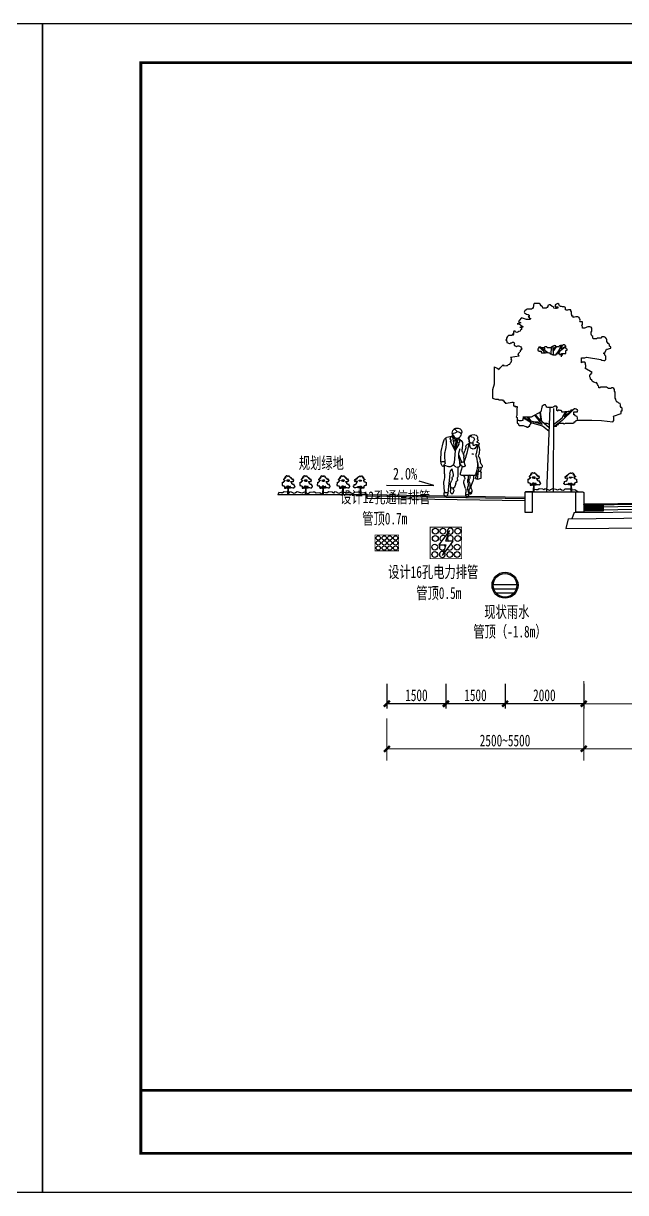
# Model space of a CAD drawing. Extents: x 797 to 1637, y 312 to 609.
# Drawn here: x 1212.2 to 1365.2, y 312 to 609 of the extents above; entities that cross this region are included whole.
import ezdxf

# ---------------------------------------------------------------- set-up
doc = ezdxf.new("R2010")
doc.units = 0
doc.header["$LTSCALE"] = 0.125
doc.linetypes.add('CONTINOUS', pattern=[0])
for name, color, linetype in [('0-TK', 7, 'Continuous'), ('A-电信', 3, 'DX1_LINE'), ('A-雨水', 4, 'YS1_LINE'), ('HDM', 4, 'Continuous'), ('pp-com', 7, 'Continuous'), ('标注', 7, 'Continuous')]:
    doc.layers.add(name, color=color, linetype=linetype)
doc.layers.add('尺寸标注', color=4, linetype='Continuous', lineweight=15)
doc.styles.add('仿宋_GB2312', font='simfang.ttf', dxfattribs={"width": 0.7})
doc.linetypes.add('DX1_LINE', pattern='A,4,-0.1,["T",Standard,S=0.3,R=180,X=0.18,Y=0.15],-0.2', length=4.3)
doc.linetypes.add('YS1_LINE', pattern='A,4,-0.1,["Y",Standard,S=0.3,R=180,X=0.18,Y=0.15],-0.2', length=4.3)
doc.dimstyles.new('ISO-25', dxfattribs={"dimtxt": 3, "dimasz": 1.5, "dimexe": 1.25, "dimexo": 0.625, "dimtad": 1, "dimlfac": 100, "dimdsep": 46, "dimtxsty": '仿宋_GB2312', "dimblk": 'ARCHTICK', "dimcen": 2.5, "dimadec": 0, "dimazin": 0, "dimtfac": 1, "dimtmove": 0, "dimatfit": 3, "dimfxl": 1, "dimarcsym": 0})

# ---------------------------------------------------------------- blocks, each defined once
blk = doc.blocks.new('213')
for p, q in [((4.03, 6.26), (4.03, 6.26)), ((-0.42, 4.79), (0.28, 4.71)), ((-0.38, 3.52), (-0.22, 3.2)), ((-0.07, 4.11), (0.29, 4.17)), ((3.2, 2.82), (3.27, 3.38)), ((4.25, 0.44), (3.66, 3.7)), ((3.81, 3.64), (4.79, 2.73)), ((3.82, 2.81), (5.04, 3.84)), ((4.25, 0.44), (5.17, 4.36)), ((4.28, 3.2), (4.25, 0.44)), ((5.21, 4.54), (4.79, 3.98)), ((5.34, 3.03), (5.72, 3.38)), ((5.64, 2.76), (5.34, 3.03)), ((5.47, 3.96), (6.6, 3.66)), ((5.72, 3.38), (5.49, 3.96)), ((-1.42, 2.26), (-1.14, 0.03)), ((-1.28, 2.27), (-0.87, 1.59)), ((-0.12, 2.74), (-0.13, 2.28)), ((-0.12, 2.75), (0.19, 2.64)), ((0.81, 2.52), (0.61, 1.8)), ((0.83, 2.51), (0.99, 2.47)), ((0.93, 2.48), (1.28, 0.02)), ((2.09, -0.32), (1.79, 0.62)), ((2.51, 2.37), (2.51, 0.95)), ((3.48, 2.61), (3.2, 2.82)), ((3.33, 2.23), (3.48, 2.61)), ((4.25, 0.44), (3.33, 2.23)), ((4.25, 0.44), (5.64, 2.76)), ((4.25, 0.44), (4.33, -2.58)), ((1.73, -2.03), (1.48, -1.01)), ((1.65, -2.54), (1.92, -0.94)), ((2.56, -2.02), (3.16, -0.67)), ((6.58, -2.75), (6.81, -0.92)), ((-2.77, -6.07), (-2.69, -4.72)), ((-2.61, -4.47), (-2.6, -3.5)), ((-1.99, -4.36), (-2.09, -3.47)), ((-1.92, -6.38), (-1.99, -4.36)), ((-1.36, -6.24), (-1.8, -4.62)), ((1.68, -5.71), (1.44, -6.1)), ((2.04, -3.45), (2.27, -3.37)), ((2.53, -5.16), (2.09, -3.44)), ((3.27, -3.67), (3.12, -5.93)), ((3.78, -3.59), (3.32, -3.66)), ((4.82, -4.2), (4.39, -5.63)), ((5.18, -5.52), (5.41, -10.45)), ((6.74, -3.4), (5.75, -3.65)), ((7.26, -3.62), (7.5, -3.24)), ((-1.92, -6.38), (-2.77, -6.07)), ((-1.36, -6.24), (-1.92, -6.38)), ((-0.44, -8), (-0.72, -7)), ((1, -8.91), (1.4, -7.9)), ((6.28, -10.02), (6.59, -7.85))]:
    blk.add_line(p, q)
for centre, major_axis, start_param, end_param in [((4.04, 5.01), (0.882, 0.882), 6.266869, 8.109856), ((-1.11, 3.47), (-0.19, 0.19), -0.048822, 1.898599), ((-1.3, 3.09), (-0.113, 0.113), 2.209726, 5.040191), ((-1.45, 3.85), (-0.172, 0.172), 3.092771, 4.146335), ((-0.5, 4.06), (-0.518, 0.518), -0.895531, 1.004742), ((0, 3.7), (-0.293, 0.293), -0.618466, 1.243229), ((-1.12, 2.76), (-0.711, 0.711), 3.903401, 4.384822), ((0.25, 4.44), (-0.193, 0.193), 2.523127, 5.387655), ((0.24, 3.81), (0.638, 0.638), 5.940294, 7.025063), ((0.14, 3.83), (0.557, 0.557), 5.387522, 6.572649), ((-2.13, 4.08), (-2.17, 2.17), 3.519591, 3.816726), ((0.36, 3.22), (0.392, 0.392), 4.702036, 5.603116), ((1.23, 3.31), (-0.231, 0.231), 0.118108, 0.890727), ((0.47, 3.92), (-0.461, 0.461), 3.259701, 4.369497), ((3.55, 2.37), (0.732, 0.732), 1.165021, 2.355229), ((3.54, 5.31), (0.467, 0.467), 1.82667, 3.108281), ((3.94, 4.3), (-0.739, 0.739), -0.893636, 0.217257), ((5.5, 5.06), (1.74, 1.74), 2.437448, 2.713181), ((2.86, 4.1), (-0.585, 0.585), 2.735818, 3.467131), ((4.06, 4.52), (-0.646, 0.646), 1.142384, 3.288897), ((5.31, 4.36), (1.13, 1.13), 1.038956, 1.69989), ((5.79, 7.27), (1.84, 1.84), 3.192115, 3.72747), ((5.37, 6.3), (-0.427, 0.427), 1.554481, 1.61086), ((4.2, 5.03), (0.792, 0.792), 5.038804, 6.32325), ((5.57, 4.36), (0.289, 0.289), 1.897211, 3.668438), ((12.43, 1.59), (-4.1, 4.1), 0.45129, 1.002028), ((6.36, 2.75), (-0.667, 0.667), 4.192514, 5.239235), ((-6.5, -0.75), (10.09, 10.09), 5.339411, 5.763311), ((2.37, 0.75), (-3.01, 3.01), 0.404911, 1.010624), ((-1.37, 2.59), (0.24, 0.24), 0.63893, 4.495151), ((-2.94, -0.19), (-1.28, 1.28), 3.581192, 4.052022), ((-0.95, 1.93), (0.316, 0.316), 6.04755, 7.636744), ((-0.18, 2.01), (0.576, 0.576), 2.898943, 5.231363), ((-0.37, 2.29), (0.167, 0.167), 2.905957, 5.474197), ((-0.04, -0.79), (0.558, 0.558), 0.728928, 1.379992), ((0.32, 3.02), (-0.282, 0.282), 2.018496, 3.519591), ((0.88, 2.69), (0.134, 0.134), 1.560443, 3.663219), ((0.77, 1.65), (-0.6, 0.6), 3.936568, 5.238754), ((10.83, 1.35), (-6.82, 6.82), 0.924565, 1.032792), ((5.09, 1.69), (-2.46, 2.46), 0.794977, 1.098468), ((4.78, -1.42), (2.05, 2.05), 1.83187, 2.189765), ((0.68, 0.95), (-1.29, 1.29), 3.402668, 3.926026), ((-1.16, -0.41), (3.13, 3.13), 5.301815, 5.843221), ((3.17, -0.45), (-2.59, 2.59), 3.798435, 4.143622), ((-2.34, -3.05), (0.379, 0.379), 1.6082, 3.425107), ((-4.04, -1.47), (1.26, 1.26), 4.749793, 5.302944), ((0.88, -2.44), (2.28, 2.28), 1.806367, 2.161351), ((-2.5, -0.37), (0.523, 0.523), 4.94796, 5.723013), ((1.94, -3.29), (-2.65, 2.65), 0.390352, 0.730282), ((5.26, -3.15), (-4.88, 4.88), 0.4396, 1.092279), ((1.9, -3.07), (0.29, 0.29), 1.883099, 4.273442), ((0.49, -2.35), (0.83, 0.83), 5.024691, 5.331358), ((1.78, -4.26), (1.43, 1.43), 0.416028, 0.828721), ((2.08, -2.83), (-0.404, 0.404), 2.702646, 4.432505), ((3.1, -2.26), (0.423, 0.423), 1.935252, 2.861708), ((21.77, -5.42), (-13.47, 13.47), 0.5693, 0.669109), ((1.44, 0.1), (1.33, 1.33), 5.076845, 5.246896), ((-0.36, -0.57), (-2.55, 2.55), 3.710893, 3.731018), ((5.47, -2.55), (0.806, 0.806), 2.379957, 4.178852), ((7.06, -2.81), (-0.346, 0.346), 0.656842, 1.536741), ((7.04, -4.39), (1.35, 1.35), 0.459758, 1.015947), ((-2.24, -4.74), (-0.323, 0.323), 4.193345, 7.014068), ((-2.34, -3.5), (0.179, 0.179), 5.610617, 8.62936), ((-2.34, -3.05), (0.379, 0.379), 4.416118, 5.442671), ((-0.96, -5.12), (-0.266, 0.266), 1.092279, 2.596457), ((2.84, -6), (-2.62, 2.62), 0.642075, 1.058755), ((-0.35, -7.61), (-1.55, 1.55), -1.050743, -0.545136), ((1.41, -6.07), (0.939, 0.939), 1.907277, 2.630536), ((1.81, 0.37), (-4.3, 4.3), 2.090849, 2.408029), ((3.85, -6.23), (-2.36, 2.36), 0.59001, 0.910615), ((2.11, -5.27), (-0.306, 0.306), 2.408029, 4.174385), ((3.26, -3.26), (-0.287, 0.287), 0.669109, 2.511033), ((4.02, -5.99), (-0.64, 0.64), 0.721083, 1.139609), ((3.64, -2.71), (0.632, 0.632), 4.081829, 5.07173), ((5, -5.81), (0.451, 0.451), 2.06266, 2.967971), ((2.17, -5.62), (2.13, 2.13), 5.530984, 5.991176), ((16.21, -6.44), (6.84, 6.84), 2.269574, 2.464878), ((-87.3, 2.54), (-66.63, 66.63), 3.840368, 3.865957), ((6.29, -3.53), (0.402, 0.402), 5.534499, 6.249131), ((7.08, -3.5), (-0.155, 0.155), 0.822109, 3.366798), ((6.96, -2.9), (-0.449, 0.449), 3.366798, 3.768614), ((-1.88, -8.4), (1.06, 1.06), 5.071712, 5.771144), ((3.05, -8.43), (-2.21, 2.21), 0.445108, 0.96502), ((-1.39, -6.86), (1.12, 1.12), 5.157497, 5.772129), ((-2.08, -8.73), (1.77, 1.77), 5.05276, 5.600503), ((3.47, -8.16), (2.17, 2.17), 2.109527, 2.458911), ((-1.51, -6.9), (-1.46, 1.46), 3.680325, 4.052209), ((1.97, -6.43), (-0.44, 0.44), 0.2343, 1.169739), ((-0.15, -7.29), (1.18, 1.18), 5.122096, 5.882127), ((3.57, -6.94), (-0.285, 0.285), 0.474655, 1.551552), ((2.43, -6.58), (0.564, 0.564), 5.187043, 5.851999), ((2.55, -7.93), (0.72, 0.72), 5.600526, 6.263941), ((6.16, -7.56), (1.85, 1.85), 2.458933, 2.875355), ((3.22, -9.24), (-0.549, 0.549), 3.664694, 4.446151), ((4.06, -6.48), (-0.364, 0.364), 3.685521, 4.538767), ((5.19, -6.75), (-0.46, 0.46), 0.543928, 1.270071), ((2.44, -8.2), (-1.73, 1.73), 3.715574, 4.411664), ((8.14, -9.42), (-2.38, 2.38), 0.573981, 0.85752), ((5.19, -7.65), (-0.998, 0.998), 3.785022, 4.035674), ((0.74, -9.6), (0.982, 0.982), 1.930119, 2.809167), ((0.09, -9.15), (0.603, 0.603), 2.89451, 3.721894), ((-0.42, -10.16), (-0.0641, 0.0641), 1.23837, 2.834436), ((-0.75, -9.54), (-0.563, 0.563), 2.834436, 4.056742), ((-8.88, -10.6), (-6.37, 6.37), 4.056742, 4.106614), ((1.37, -10.38), (0.928, 0.928), 1.911167, 2.767754), ((0.57, -9.95), (0.391, 0.391), 2.799606, 4.394462), ((0.43, -10.79), (0.203, 0.203), 2.767754, 5.134396), ((-1.49, -10.06), (1.65, 1.65), 5.134396, 5.559539), ((3.18, -9.77), (-1.65, 1.65), 0.409707, 0.84715), ((5.09, -9.74), (-0.827, 0.827), 0.523101, 1.389858), ((4.28, -7.12), (-1.36, 1.36), 2.187706, 2.625544), ((4.34, -10.26), (0.182, 0.182), 2.960654, 4.841639), ((3.67, -9.74), (-0.783, 0.783), 3.270843, 3.999113), ((5.89, -9.14), (0.871, 0.871), 3.511993, 4.245266), ((7.09, -10.38), (-1.19, 1.19), 0.831232, 1.259567), ((5.89, -11), (-0.235, 0.235), 1.259567, 3.673194), ((3.87, -10.47), (1.71, 1.71), 5.24399, 5.593529), ((7.18, -10.15), (0.644, 0.644), 2.214226, 2.451936)]:
    blk.add_ellipse(centre, major_axis=major_axis, ratio=1, start_param=start_param, end_param=end_param)
blk = doc.blocks.new('A$C49796D2C')
at = {"layer": 'HDM', "color": 3}
for p, q in [((7.07, 20.9), (7.14, 21.08)), ((7.14, 21.08), (7.26, 21.15)), ((7.26, 21.15), (7.38, 21.08)), ((7.38, 21.08), (7.5, 21.03)), ((9.11, 20.9), (9.23, 21.08)), ((9.23, 21.08), (9.35, 21.15)), ((9.35, 21.15), (9.9, 21.15)), ((9.9, 21.15), (9.97, 21.03)), ((5.53, 19.61), (5.53, 19.73)), ((5.53, 19.73), (5.66, 19.73)), ((5.66, 19.85), (5.72, 19.98)), ((5.66, 19.73), (5.66, 19.85)), ((5.72, 20.22), (5.79, 20.34)), ((5.72, 19.98), (5.72, 20.22)), ((5.79, 20.34), (5.79, 20.47)), ((5.79, 20.47), (6.03, 20.47)), ((6.03, 20.47), (6.15, 20.41)), ((6.15, 20.41), (6.27, 20.41)), ((6.27, 20.41), (6.4, 20.47)), ((6.4, 20.71), (6.52, 20.78)), ((6.4, 20.47), (6.4, 20.71)), ((6.52, 20.78), (6.71, 20.78)), ((6.71, 20.78), (6.83, 20.84)), ((6.83, 20.84), (6.95, 20.84)), ((6.95, 20.84), (7.07, 20.9)), ((7.5, 20.78), (7.26, 20.78)), ((7.26, 20.78), (7.26, 20.66)), ((7.26, 20.66), (7.38, 20.59)), ((7.38, 20.59), (7.5, 20.59)), ((7.5, 21.03), (7.57, 20.9)), ((7.57, 20.9), (7.5, 20.78)), ((7.5, 20.59), (7.69, 20.66)), ((7.69, 20.66), (7.75, 20.78)), ((7.75, 20.78), (7.88, 20.84)), ((7.88, 20.84), (8.12, 21.03)), ((8.12, 21.03), (8.24, 21.03)), ((8.24, 21.03), (8.37, 20.96)), ((8.37, 20.96), (8.37, 20.84)), ((8.37, 20.84), (8.43, 20.71)), ((8.43, 20.71), (8.55, 20.66)), ((8.55, 20.66), (8.92, 20.66)), ((8.92, 20.66), (8.98, 20.78)), ((8.98, 20.78), (9.11, 20.9)), ((9.97, 21.03), (9.97, 20.9)), ((9.97, 20.9), (10.03, 20.71)), ((10.03, 20.71), (10.09, 20.59)), ((10.09, 20.59), (10.21, 20.53)), ((10.21, 20.53), (10.7, 20.53)), ((10.58, 19.92), (10.46, 19.85)), ((10.46, 19.85), (10.46, 19.73)), ((10.46, 19.73), (10.58, 19.67)), ((10.77, 19.98), (10.58, 19.92)), ((10.7, 20.53), (10.82, 20.47)), ((11.01, 20.1), (10.77, 19.98)), ((10.82, 20.47), (10.95, 20.34)), ((10.95, 20.34), (11.04, 20.19)), ((11.04, 20.19), (11.01, 20.1)), ((3.44, 18.38), (3.51, 18.51)), ((3.51, 18.51), (3.63, 18.56)), ((3.63, 18.56), (3.87, 18.56)), ((3.87, 18.56), (4, 18.51)), ((4, 18.51), (4.13, 18.44)), ((4.13, 18.44), (4.25, 18.38)), ((4.49, 18.81), (4.49, 19.12)), ((4.49, 19.12), (4.74, 19.12)), ((4.55, 18.68), (4.49, 18.81)), ((4.49, 18.56), (4.55, 18.68)), ((4.49, 18.38), (4.49, 18.56)), ((4.74, 19.36), (4.8, 19.49)), ((4.74, 19.24), (4.74, 19.36)), ((4.74, 19.12), (4.8, 19.18)), ((4.8, 19.49), (4.86, 19.61)), ((4.86, 19.61), (4.98, 19.67)), ((4.98, 19.67), (5.23, 19.67)), ((5.23, 19.67), (5.53, 19.61)), ((10.46, 19.55), (10.27, 19.49)), ((10.27, 19.49), (10.39, 19.36)), ((10.39, 19.36), (10.77, 19.36)), ((10.58, 19.67), (10.46, 19.67)), ((10.46, 19.67), (10.46, 19.55)), ((10.77, 19.36), (11.32, 19.56)), ((11.26, 18.63), (11.13, 18.56)), ((11.13, 18.56), (11.44, 18.44)), ((11.44, 18.75), (11.26, 18.63)), ((11.32, 19.56), (11.61, 19.24)), ((11.44, 18.56), (11.32, 18.56)), ((11.32, 18.56), (11.32, 18.26)), ((11.54, 19.06), (11.42, 19)), ((11.42, 19), (11.81, 18.87)), ((11.69, 18.87), (11.44, 18.75)), ((11.44, 18.44), (11.44, 18.56)), ((11.66, 19.12), (11.54, 19.06)), ((11.61, 19.24), (11.66, 19.12)), ((11.81, 18.87), (11.69, 18.87)), ((1.73, 17.09), (1.78, 17.21)), ((1.78, 17.21), (1.9, 17.33)), ((1.9, 17.33), (2.03, 17.4)), ((2.03, 17.4), (2.28, 17.4)), ((2.28, 17.4), (2.4, 17.27)), ((2.4, 17.27), (2.77, 17.27)), ((2.77, 17.27), (2.89, 17.21)), ((2.89, 17.21), (3.26, 17.21)), ((3.26, 17.21), (3.32, 17.33)), ((3.32, 17.46), (3.44, 17.52)), ((3.32, 17.33), (3.32, 17.46)), ((3.44, 18.07), (3.44, 18.38)), ((3.51, 17.95), (3.44, 18.07)), ((3.44, 17.52), (3.51, 17.7)), ((3.51, 17.7), (3.51, 17.95)), ((4.25, 18.38), (4.49, 18.38)), ((11.32, 18.26), (11.44, 18.19)), ((11.44, 18.19), (11.5, 18.07)), ((11.5, 18.07), (11.63, 18.01)), ((11.63, 18.01), (11.75, 17.95)), ((11.75, 17.95), (11.87, 17.89)), ((11.87, 17.89), (12, 17.95)), ((12, 17.95), (12.05, 18.07)), ((12.05, 18.07), (12.18, 18.07)), ((12.18, 18.07), (12.24, 17.95)), ((12.24, 17.95), (12.24, 17.7)), ((12.24, 17.7), (12.36, 17.58)), ((12.36, 17.58), (12.24, 17.7)), ((12.24, 17.7), (12.36, 17.7)), ((12.36, 17.7), (12.43, 17.58)), ((12.43, 17.58), (12.79, 17.58)), ((12.79, 17.58), (12.92, 17.46)), ((12.92, 17.46), (13.04, 17.27)), ((13.04, 17.27), (13.04, 17.15)), ((13.04, 17.15), (13.1, 17.03)), ((1.29, 16.29), (1.42, 16.35)), ((1.29, 16.16), (1.29, 16.29)), ((1.42, 16.11), (1.29, 16.16)), ((1.42, 16.48), (1.48, 16.6)), ((1.42, 16.35), (1.42, 16.48)), ((1.66, 16.04), (1.42, 16.11)), ((1.48, 16.6), (1.6, 16.66)), ((1.6, 16.66), (1.66, 16.78)), ((1.66, 16.78), (1.73, 16.9)), ((1.78, 16.04), (1.66, 16.04)), ((1.73, 16.9), (1.73, 17.09)), ((1.97, 15.62), (1.78, 16.04)), ((6.2, 16.03), (6.32, 16.08)), ((6.2, 15.92), (6.2, 16.03)), ((6.36, 15.87), (6.2, 15.92)), ((6.32, 16.08), (6.36, 16.19)), ((6.36, 16.35), (6.42, 16.45)), ((6.92, 16.03), (6.36, 16.36)), ((6.36, 16.19), (6.36, 16.35)), ((6.36, 16.28), (7.01, 15.81)), ((6.36, 15.55), (6.36, 15.87)), ((6.42, 16.45), (6.53, 16.5)), ((6.53, 16.5), (6.63, 16.5)), ((6.63, 16.5), (6.74, 16.45)), ((6.74, 16.45), (6.95, 16.45)), ((6.77, 16.45), (6.92, 16.03)), ((7.13, 15.83), (6.89, 16.45)), ((6.95, 16.45), (7.06, 16.4)), ((7.01, 15.81), (7.21, 15.52)), ((7.06, 16.4), (7.16, 16.29)), ((7.49, 15.39), (7.13, 15.83)), ((7.16, 16.29), (7.48, 16.29)), ((7.79, 15.78), (7.41, 16.29)), ((7.47, 16.36), (7.81, 15.96)), ((7.48, 16.4), (7.58, 16.45)), ((7.48, 16.29), (7.48, 16.4)), ((7.58, 16.45), (7.8, 16.35)), ((7.81, 16.34), (7.79, 15.4)), ((7.8, 16.35), (7.9, 16.29)), ((7.9, 16.29), (8.06, 16.19)), ((8.01, 16.21), (8.02, 15.5)), ((8.06, 16.19), (8.43, 16.19)), ((8.36, 15.63), (8.67, 15.86)), ((8.43, 16.19), (8.49, 16.29)), ((8.49, 16.29), (8.7, 16.29)), ((8.67, 15.86), (8.73, 16.26)), ((8.7, 16.29), (8.81, 16.19)), ((8.81, 15.89), (9.13, 16.22)), ((8.81, 16.19), (9.07, 16.19)), ((8.84, 16.18), (8.81, 15.89)), ((9.29, 16.23), (8.82, 15.77)), ((9.07, 16.19), (9.17, 16.24)), ((9.33, 15.82), (9.12, 15.82)), ((9.12, 15.82), (9.12, 15.71)), ((9.17, 16.24), (9.38, 16.24)), ((9.49, 15.92), (9.33, 15.82)), ((9.38, 16.24), (9.44, 16.14)), ((9.44, 16.14), (9.49, 16.03)), ((9.49, 16.03), (9.49, 15.92)), ((11.4, 16.18), (11.31, 16.14)), ((11.31, 16.14), (11.34, 16.05)), ((11.34, 16.05), (11.33, 15.96)), ((11.33, 15.96), (11.41, 15.92)), ((11.48, 16.33), (11.39, 16.31)), ((11.39, 16.31), (11.4, 16.18)), ((11.41, 15.92), (11.49, 15.92)), ((11.65, 16.41), (11.48, 16.33)), ((11.49, 15.92), (11.5, 15.74)), ((11.74, 16.41), (11.65, 16.41)), ((11.82, 16.35), (11.74, 16.41)), ((11.91, 16.33), (11.82, 16.35)), ((12, 16.41), (11.91, 16.33)), ((12.08, 16.41), (12, 16.41)), ((12.17, 16.47), (12.08, 16.41)), ((12.18, 16.8), (12.13, 16.68)), ((12.13, 16.68), (12.17, 16.58)), ((12.17, 16.58), (12.17, 16.47)), ((12.27, 16.82), (12.18, 16.8)), ((12.36, 16.8), (12.27, 16.82)), ((12.45, 16.76), (12.36, 16.8)), ((12.53, 16.74), (12.45, 16.76)), ((12.62, 16.68), (12.53, 16.74)), ((12.7, 16.68), (12.62, 16.68)), ((12.79, 16.7), (12.7, 16.68)), ((12.88, 16.73), (12.79, 16.7)), ((12.97, 16.78), (12.88, 16.73)), ((13, 16.88), (12.97, 16.78)), ((13.09, 17.03), (13, 16.97)), ((13, 16.97), (13, 16.88)), ((1.85, 15.25), (1.97, 15.37)), ((1.85, 14.88), (1.85, 15.25)), ((1.97, 14.75), (1.85, 14.88)), ((2.09, 15.62), (1.97, 15.62)), ((1.97, 15.37), (1.97, 15.49)), ((1.97, 15.49), (2.09, 15.49)), ((2.09, 14.75), (1.97, 14.75)), ((2.09, 15.49), (2.09, 15.62)), ((2.28, 14.81), (2.09, 14.75)), ((2.4, 14.88), (2.28, 14.81)), ((4.03, 15.12), (2.4, 14.88)), ((4.22, 15.06), (4.03, 15.12)), ((4.15, 14.44), (4.22, 14.57)), ((4.58, 15.06), (4.22, 15.06)), ((4.22, 14.57), (4.46, 14.57)), ((4.46, 14.57), (4.58, 14.5)), ((4.58, 14.5), (4.58, 15.06)), ((6.84, 15.55), (6.36, 15.55)), ((6.84, 15.39), (6.68, 15.39)), ((6.84, 15.18), (6.84, 15.55)), ((6.95, 15.44), (6.84, 15.39)), ((7.06, 15.44), (6.95, 15.44)), ((7.16, 15.55), (7.06, 15.55)), ((7.06, 15.55), (7.06, 15.44)), ((7.32, 15.5), (7.16, 15.55)), ((7.42, 15.5), (7.32, 15.5)), ((7.42, 15.39), (7.42, 15.5)), ((7.8, 15.39), (7.42, 15.39)), ((7.9, 15.44), (7.8, 15.39)), ((8.01, 15.5), (7.9, 15.44)), ((8.11, 15.5), (8.01, 15.5)), ((8.16, 15.6), (8.11, 15.5)), ((8.27, 15.6), (8.16, 15.6)), ((8.37, 15.66), (8.27, 15.6)), ((8.49, 15.66), (8.37, 15.66)), ((8.64, 15.6), (8.49, 15.66)), ((8.82, 15.77), (8.6, 15.62)), ((9.07, 15.6), (8.64, 15.6)), ((9.12, 15.71), (9.07, 15.6)), ((11.62, 15.61), (11.52, 15.71)), ((11.61, 15.28), (11.7, 15.38)), ((12.56, 15.12), (11.61, 15.28)), ((11.7, 15.38), (11.62, 15.61)), ((12.42, 14.8), (12.51, 14.9)), ((12.5, 14.57), (12.42, 14.8)), ((12.47, 15.01), (12.56, 15.12)), ((12.51, 14.9), (12.47, 15.01)), ((12.6, 14.47), (12.5, 14.57)), ((12.64, 14.36), (12.6, 14.47)), ((3.39, 13.4), (4.22, 13.89)), ((3.51, 13.34), (3.39, 13.4)), ((3.51, 13.22), (3.51, 13.34)), ((3.63, 13.15), (3.51, 13.22)), ((3.63, 12.91), (3.63, 13.15)), ((4.09, 14.2), (4.15, 14.32)), ((4.09, 13.95), (4.09, 14.2)), ((4.22, 13.89), (4.09, 13.95)), ((4.15, 14.32), (4.15, 14.44)), ((12.8, 14.29), (12.64, 14.36)), ((12.9, 14.19), (12.8, 14.29)), ((13.04, 14.18), (12.9, 14.19)), ((13.31, 14.15), (13.04, 14.18)), ((13.41, 14.25), (13.31, 14.15)), ((13.51, 14.16), (13.41, 14.25)), ((13.61, 14.06), (13.51, 14.16)), ((13.71, 13.97), (13.61, 14.06)), ((13.81, 13.88), (13.71, 13.97)), ((13.85, 13.76), (13.81, 13.88)), ((13.97, 13.8), (13.85, 13.76)), ((14.06, 13.9), (13.97, 13.8)), ((14.4, 14.03), (14.06, 13.9)), ((14.4, 14.03), (14.4, 12.11)), ((2.64, 11.8), (2.71, 11.93)), ((2.71, 11.93), (2.77, 12.05)), ((2.77, 12.05), (2.83, 12.17)), ((2.83, 12.17), (2.89, 12.29)), ((2.89, 12.29), (3.02, 12.23)), ((3.02, 12.23), (3.26, 12.36)), ((3.26, 12.36), (3.39, 12.42)), ((3.39, 12.42), (3.44, 12.54)), ((3.44, 12.54), (3.57, 12.66)), ((3.57, 12.78), (3.63, 12.91)), ((3.57, 12.66), (3.57, 12.78)), ((14.4, 12.11), (14.58, 11.44)), ((0.8, 11.19), (0.86, 11.31)), ((0.8, 10.51), (0.8, 11.19)), ((0.86, 11.49), (0.93, 11.62)), ((0.86, 11.31), (0.86, 11.49)), ((0.93, 11.62), (1.05, 11.68)), ((1.05, 11.68), (1.17, 11.68)), ((1.17, 11.68), (1.29, 11.62)), ((1.29, 11.62), (1.54, 11.62)), ((1.54, 11.62), (1.66, 11.68)), ((1.66, 11.68), (1.78, 11.74)), ((1.78, 11.74), (2.4, 11.74)), ((2.4, 11.74), (2.52, 11.68)), ((2.52, 11.68), (2.64, 11.68)), ((2.64, 11.68), (2.64, 11.8)), ((14.58, 11.44), (14.58, 10.51)), ((0, 9.41), (0.12, 9.47)), ((0, 9.1), (0, 9.41)), ((0.12, 9.47), (0.19, 9.59)), ((0.19, 9.77), (0.24, 9.9)), ((0.19, 9.59), (0.19, 9.77)), ((0.24, 9.9), (0.37, 9.96)), ((0.37, 9.96), (0.5, 10.08)), ((0.5, 10.08), (0.62, 10.08)), ((0.62, 10.08), (0.68, 10.21)), ((0.68, 10.21), (0.74, 10.39)), ((0.74, 10.39), (0.8, 10.51)), ((5, 9.17), (5.09, 9.22)), ((5.09, 9.22), (5.19, 9.27)), ((5.19, 9.27), (5.29, 9.32)), ((5.29, 9.32), (5.39, 9.32)), ((5.39, 9.32), (5.53, 9.22)), ((5.53, 9.22), (5.63, 9.17)), ((7.35, 9.42), (7.3, 9.52)), ((7.3, 9.52), (7.4, 9.52)), ((7.35, 9.12), (7.35, 9.42)), ((7.4, 9.52), (7.4, 9.61)), ((7.4, 9.61), (7.59, 9.61)), ((7.59, 9.61), (7.69, 9.56)), ((7.69, 9.56), (7.79, 9.52)), ((7.74, 9.37), (7.76, 0)), ((7.79, 9.52), (7.89, 9.46)), ((7.89, 9.46), (8.37, 9.46)), ((8.13, 9.41), (8.54, 0)), ((8.37, 9.46), (8.47, 9.52)), ((8.47, 9.52), (8.57, 9.61)), ((8.57, 9.61), (8.62, 9.76)), ((8.62, 9.76), (8.81, 9.76)), ((8.81, 9.76), (8.91, 9.71)), ((8.91, 9.71), (9.01, 9.61)), ((9.01, 9.61), (9.06, 9.52)), ((9.06, 9.52), (9.16, 8.97)), ((11.93, 9.59), (11.81, 9.59)), ((11.81, 9.59), (11.81, 9.47)), ((11.81, 9.47), (11.87, 9.34)), ((11.87, 9.34), (11.87, 8.55)), ((12.05, 9.53), (11.93, 9.59)), ((12.12, 9.65), (12.05, 9.53)), ((12.24, 9.65), (12.12, 9.65)), ((12.31, 10.08), (12.18, 10.02)), ((12.18, 10.02), (12.24, 9.9)), ((12.24, 9.9), (12.24, 9.65)), ((12.43, 10.08), (12.31, 10.08)), ((13.04, 9.96), (12.43, 10.08)), ((13.17, 9.96), (13.04, 9.96)), ((13.29, 10.08), (13.17, 10.08)), ((13.17, 10.08), (13.17, 9.96)), ((13.41, 10.21), (13.29, 10.21)), ((13.29, 10.21), (13.29, 10.08)), ((13.47, 10.33), (13.41, 10.21)), ((13.84, 10.33), (13.47, 10.33)), ((13.97, 10.39), (13.84, 10.33)), ((14.27, 10.39), (13.97, 10.39)), ((14.58, 10.51), (14.27, 10.39)), ((0.12, 9.1), (0, 9.1)), ((0.12, 8.79), (0.12, 9.1)), ((0.99, 8.48), (0.12, 8.79)), ((0.93, 8.36), (0.99, 8.48)), ((0.93, 7.99), (0.93, 8.36)), ((1.05, 7.87), (0.93, 7.99)), ((2.34, 7.99), (1.05, 7.87)), ((3.44, 8.06), (2.34, 7.99)), ((4.98, 8.06), (3.44, 8.06)), ((5.1, 7.99), (4.98, 8.06)), ((5.05, 9.07), (5, 9.17)), ((5.05, 8.97), (5.05, 9.07)), ((5.44, 8.97), (5.05, 8.97)), ((5.05, 8.29), (5.09, 8.44)), ((5.05, 8.1), (5.05, 8.29)), ((5.09, 8.44), (5.19, 8.49)), ((5.23, 7.99), (5.1, 7.99)), ((5.19, 8.49), (5.29, 8.54)), ((5.29, 7.87), (5.23, 7.99)), ((5.29, 8.54), (5.34, 8.63)), ((5.34, 8.63), (5.44, 8.63)), ((5.44, 8.63), (5.44, 8.97)), ((5.51, 9.21), (6.76, 8)), ((5.63, 9.17), (5.78, 9.17)), ((6.55, 8.39), (5.71, 9.15)), ((5.78, 9.17), (5.83, 9.07)), ((5.83, 9.07), (5.92, 9.03)), ((5.92, 9.03), (6.07, 9.03)), ((6.07, 9.03), (6.17, 8.97)), ((6.17, 8.97), (6.47, 8.97)), ((6.27, 8.97), (6.55, 8.39)), ((6.76, 8.31), (6.39, 8.97)), ((6.47, 8.97), (6.62, 8.93)), ((6.62, 8.93), (6.81, 8.93)), ((7.73, 7.55), (6.76, 8.31)), ((6.76, 8), (7.73, 7.26)), ((6.81, 9.07), (6.91, 9.12)), ((6.81, 8.93), (6.81, 9.07)), ((6.91, 9.12), (7.01, 9.12)), ((7.01, 9.12), (7.1, 9.17)), ((7.1, 9.17), (7.2, 9.17)), ((7.2, 9.17), (7.25, 9.07)), ((7.25, 9.07), (7.35, 9.12)), ((8.22, 7.18), (9.04, 7.9)), ((9.88, 8.59), (9, 7.55)), ((9, 7.55), (10.26, 7.92)), ((9.04, 7.9), (9.19, 8.93)), ((9.16, 8.97), (10.24, 8.39)), ((9.29, 8.9), (9.17, 7.98)), ((9.17, 7.98), (9.74, 8.62)), ((11.12, 8.29), (10.19, 7.75)), ((10.24, 8.39), (11.17, 8.39)), ((10.26, 7.92), (10.56, 8.37)), ((10.68, 8.39), (10.38, 7.94)), ((10.38, 7.94), (11.1, 8.35)), ((11.17, 8.39), (11.07, 8.39)), ((11.07, 8.39), (11.17, 8.19)), ((11.17, 8.19), (11.17, 8)), ((11.17, 8), (11.26, 8)), ((11.26, 8), (11.36, 7.95)), ((11.36, 7.95), (11.56, 7.95)), ((11.56, 7.95), (11.65, 8)), ((11.65, 8), (11.75, 8)), ((11.93, 8.43), (11.81, 8.36)), ((11.81, 8.36), (11.81, 7.69)), ((11.87, 8.55), (11.93, 8.43)), ((5.41, 7.87), (5.29, 7.87)), ((5.41, 7.75), (5.41, 7.87)), ((5.53, 7.69), (5.41, 7.75)), ((6.4, 7.69), (5.53, 7.69)), ((6.52, 7.62), (6.4, 7.69)), ((6.64, 7.69), (6.52, 7.62)), ((7.19, 7.69), (6.64, 7.69)), ((7.19, 7.56), (7.19, 7.69)), ((7.32, 7.5), (7.19, 7.56)), ((7.38, 7.38), (7.32, 7.5)), ((7.66, 7.38), (7.38, 7.38)), ((8.18, 7.56), (8.16, 7.54)), ((8.3, 7.62), (8.18, 7.56)), ((8.96, 7.4), (8.22, 6.81)), ((8.49, 7.69), (8.3, 7.62)), ((8.79, 7.69), (8.49, 7.69)), ((10.19, 7.75), (8.96, 7.4)), ((9.29, 7.81), (9.22, 7.81)), ((9.47, 7.87), (9.29, 7.81)), ((10.03, 7.87), (9.47, 7.87)), ((10.05, 7.86), (10.03, 7.87)), ((10.27, 7.75), (10.22, 7.77)), ((10.27, 7.62), (10.27, 7.75)), ((10.39, 7.5), (10.27, 7.62)), ((10.39, 7.38), (10.39, 7.5)), ((10.52, 7.38), (10.39, 7.38)), ((10.58, 7.26), (10.52, 7.38)), ((10.7, 7.26), (10.58, 7.26)), ((10.82, 7.32), (10.7, 7.26)), ((10.95, 7.38), (10.82, 7.32)), ((11.13, 7.44), (10.95, 7.38)), ((11.56, 7.44), (11.13, 7.44)), ((11.69, 7.5), (11.56, 7.44)), ((11.81, 7.69), (11.69, 7.62)), ((11.69, 7.62), (11.69, 7.5))]:
    blk.add_line(p, q, dxfattribs=at)
blk = doc.blocks.new('A$C04D1370C')
at = {"linetype": 'CONTINOUS'}
blk.add_blockref('A$C49796D2C', (0, 0), dxfattribs=at)
blk = doc.blocks.new('_ArchTick')
at = {"color": 0, "linetype": 'ByBlock', "const_width": 0.4}
blk.add_lwpolyline([(-0.5, -0.5), (0.5, 0.5)], dxfattribs=at)
blk = doc.blocks.new('*D19')
at = {"layer": 'Defpoints', "color": 0}
for p in [(1334.54, 441.92), (1354.54, 441.92), (1334.54, 436.22)]:
    blk.add_point(p, dxfattribs=at)
at = {"layer": 'pp-com', "color": 0, "lineweight": -2}
for p, q in [((1334.54, 441.29), (1334.54, 434.97)), ((1354.54, 441.29), (1354.54, 434.97)), ((1354.54, 436.22), (1334.54, 436.22))]:
    blk.add_line(p, q, dxfattribs=at)
at = {"layer": 'pp-com', "color": 0, "lineweight": -2, "xscale": 1.5, "yscale": 1.5, "zscale": 1.5, "rotation": 180}
blk.add_blockref('_ArchTick', (1334.54, 436.22), dxfattribs=at)
at = {"layer": 'pp-com', "color": 0, "lineweight": -2, "xscale": 1.5, "yscale": 1.5, "zscale": 1.5}
blk.add_blockref('_ArchTick', (1354.54, 436.22), dxfattribs=at)
at = {"layer": 'pp-com', "color": 0, "insert": (1344.54, 438.36), "char_height": 3, "attachment_point": 5, "style": '仿宋_GB2312'}
blk.add_mtext('2000', dxfattribs=at)
blk = doc.blocks.new('*D20')
at = {"layer": 'Defpoints', "color": 0}
for p in [(1319.54, 441.92), (1334.54, 441.92), (1319.54, 436.22)]:
    blk.add_point(p, dxfattribs=at)
at = {"layer": 'pp-com', "color": 0, "lineweight": -2}
for p, q in [((1319.54, 441.29), (1319.54, 434.97)), ((1334.54, 441.29), (1334.54, 434.97)), ((1334.54, 436.22), (1319.54, 436.22))]:
    blk.add_line(p, q, dxfattribs=at)
at = {"layer": 'pp-com', "color": 0, "lineweight": -2, "xscale": 1.5, "yscale": 1.5, "zscale": 1.5, "rotation": 180}
blk.add_blockref('_ArchTick', (1319.54, 436.22), dxfattribs=at)
at = {"layer": 'pp-com', "color": 0, "lineweight": -2, "xscale": 1.5, "yscale": 1.5, "zscale": 1.5}
blk.add_blockref('_ArchTick', (1334.54, 436.22), dxfattribs=at)
at = {"layer": 'pp-com', "color": 0, "insert": (1327.04, 438.36), "char_height": 3, "attachment_point": 5, "style": '仿宋_GB2312'}
blk.add_mtext('1500', dxfattribs=at)
blk = doc.blocks.new('*D21')
at = {"layer": 'Defpoints', "color": 0}
for p in [(1304.54, 441.92), (1319.54, 441.92), (1304.54, 436.22)]:
    blk.add_point(p, dxfattribs=at)
at = {"layer": 'pp-com', "color": 0, "lineweight": -2}
for p, q in [((1304.54, 441.29), (1304.54, 434.97)), ((1319.54, 441.29), (1319.54, 434.97)), ((1319.54, 436.22), (1304.54, 436.22))]:
    blk.add_line(p, q, dxfattribs=at)
at = {"layer": 'pp-com', "color": 0, "lineweight": -2, "xscale": 1.5, "yscale": 1.5, "zscale": 1.5, "rotation": 180}
blk.add_blockref('_ArchTick', (1304.54, 436.22), dxfattribs=at)
at = {"layer": 'pp-com', "color": 0, "lineweight": -2, "xscale": 1.5, "yscale": 1.5, "zscale": 1.5}
blk.add_blockref('_ArchTick', (1319.54, 436.22), dxfattribs=at)
at = {"layer": 'pp-com', "color": 0, "insert": (1312.04, 438.36), "char_height": 3, "attachment_point": 5, "style": '仿宋_GB2312'}
blk.add_mtext('1500', dxfattribs=at)

msp = doc.modelspace()

# ---------------------------------------------------------------- hatches: boundary and pattern name
at = {"ltscale": 0.1}
h = msp.add_hatch(dxfattribs=at)
h.set_pattern_fill('ANSI31', color=8, scale=0.05, style=0)
h.set_pattern_definition([(45, (1354.54357, 485.20003), (-0.112253, 0.112253), [])])
h.paths.add_polyline_path([(1359.54331, 486.90483), (1354.54357, 486.83071), (1354.54461, 485.20003), (1359.54331, 485.23671)])
at = {"layer": 'A-雨水'}
for points in [[(1331.24461, 466.30979, 0.414213562), (1334.54461, 463.00979), (1334.54461, 463.30979, -0.414213562), (1331.54461, 466.30979, -0.414213562), (1334.54461, 469.30979), (1334.54461, 469.60979, 0.414213562)], [(1337.54461, 466.30979, -0.414213562), (1334.54461, 463.30979), (1334.54461, 463.00979, 0.414213562), (1337.84461, 466.30979, 0.414213562), (1334.54461, 469.60979), (1334.54461, 469.30979, -0.414213562)]]:
    msp.add_hatch(color=8, dxfattribs=at).paths.add_polyline_path(points)

# ---------------------------------------------------------------- linework, layer by layer
for p, q in [((1304.48288, 491.75615), (1316.42848, 491.68075)), ((1316.42848, 491.68075), (1312.78024, 492.731)), ((1339.54461, 488.63136), (1299.54461, 489.2914)), ((1339.54461, 488.29192), (1299.54461, 488.91621)), ((1339.54461, 487.72083), (1299.54461, 488.34613)), ((1352.10225, 484.79404), (1351.48283, 483.21208)), ((1350.54831, 483.20276), (1350.00079, 480.69922))]:
    msp.add_line(p, q)
at = {"color": 1}
for p, q in [((1352.10225, 484.79404), (1434.54461, 485.47924)), ((1354.54396, 486.22597), (1434.54461, 487.00509)), ((1354.54443, 485.47755), (1434.54461, 486.25667)), ((1350.00079, 480.69922), (1434.54461, 481.55693)), ((1350.54831, 483.20276), (1434.54461, 484.04038))]:
    msp.add_line(p, q, dxfattribs=at)
at = {"color": 3, "linetype": 'CONTINOUS', "flags": 128}
for points in [[(1288.1863, 489.2914), (1287.47615, 489.76379), (1286.56922, 489.68152), (1286.14685, 489.93481), (1285.78482, 489.93481), (1284.94008, 489.89863), (1284.55391, 489.57296), (1284.09533, 489.70564), (1283.70917, 489.94688), (1283.37127, 489.88657), (1283.03337, 489.69358), (1282.70754, 489.82626), (1281.78574, 490.02046), (1281.30303, 489.76716), (1281.00133, 489.61036), (1280.34967, 489.96015), (1279.8549, 490.05664), (1279.62561, 489.71891), (1279.28424, 489.95967), (1278.41536, 490.00792), (1278.04126, 489.76669), (1277.59475, 489.80287), (1277.09423, 489.85166), (1276.828, 489.2914)], [(1299.54461, 489.2914), (1298.83445, 489.76379), (1297.92753, 489.68152), (1297.50515, 489.93481), (1297.14312, 489.93481), (1296.29838, 489.89863), (1295.91221, 489.57296), (1295.45364, 489.70564), (1295.06747, 489.94688), (1294.72957, 489.88657), (1294.39167, 489.69358), (1294.06584, 489.82626), (1293.14404, 490.02046), (1292.66133, 489.76716), (1292.35964, 489.61036), (1291.70798, 489.96015), (1291.2132, 490.05664), (1290.98391, 489.71891), (1290.64254, 489.95967), (1289.77366, 490.00792), (1289.39956, 489.76669), (1288.95306, 489.80287), (1288.45253, 489.85166), (1288.1863, 489.2914)], [(1353.00931, 490.0817), (1352.29915, 490.5541), (1351.39223, 490.47183), (1350.96986, 490.72512), (1350.60782, 490.72512), (1349.76308, 490.68893), (1349.37691, 490.36327), (1348.91834, 490.49595), (1348.53217, 490.73718), (1348.19427, 490.67687), (1347.85637, 490.48389), (1347.53055, 490.61657), (1346.60874, 490.81076), (1346.12603, 490.55747), (1345.82434, 490.40067), (1345.17268, 490.75045), (1344.6779, 490.84695), (1344.44861, 490.50922), (1344.10724, 490.74998), (1343.23837, 490.79823), (1342.86426, 490.55699), (1342.41776, 490.59318), (1341.91723, 490.64197), (1341.651, 490.0817)]]:
    msp.add_lwpolyline(points, dxfattribs=at)
for points in [[(1339.54461, 484.84993), (1341.54461, 484.84993), (1341.54461, 490.0817), (1339.74461, 490.0817), (1339.54461, 489.8817)], [(1354.54461, 484.84993), (1352.54461, 484.84993), (1352.54461, 490.0817), (1354.34461, 490.0817), (1354.54461, 489.8817)]]:
    msp.add_lwpolyline(points, close=True)
at = {"flags": 128}
msp.add_lwpolyline([(1339.74461, 490.0817), (1352.54461, 490.0817)], dxfattribs=at)
at = {"color": 1, "const_width": 0.5}
msp.add_lwpolyline([(1354.54357, 486.83067), (1434.54461, 487.60979)], dxfattribs=at)
at = {"color": 1, "const_width": 0.2}
msp.add_lwpolyline([(1315.54461, 473.05979), (1323.54461, 473.05979), (1323.54461, 481.05979), (1315.54461, 481.05979)], close=True, dxfattribs=at)
at = {"color": 1}
msp.add_lwpolyline([(1320.44461, 480.20979), (1317.74461, 476.60979), (1319.54461, 476.60979), (1318.64461, 473.90979), (1321.34461, 477.50979), (1319.54461, 477.50979)], close=True, dxfattribs=at)
for centre in [(1316.84294, 480.05541), (1316.84294, 478.18968), (1318.75676, 480.05541), (1322.53211, 480.05541), (1322.53211, 478.18968), (1316.70002, 475.99266), (1322.38919, 475.99266), (1316.70002, 474.12693), (1320.51112, 474.12693), (1322.38919, 474.12693)]:
    msp.add_circle(centre, 0.75, dxfattribs=at)
for centre, start, end in [((1318.75676, 478.18968), 42.5114088, 243.7487959), ((1320.65404, 480.05541), 232.2957068, 212.8321779), ((1320.65404, 478.18968), 294.9720756, 245.0279244), ((1318.61385, 475.99266), 124.6295398, 318.0740452), ((1318.61385, 475.99266), 5.0560571, 55.3704602), ((1320.51112, 475.99266), 214.1853096, 72.0748951), ((1318.61385, 474.12693), 64.0688872, 41.2117991)]:
    msp.add_arc(centre, 0.75, start, end, dxfattribs=at)
at = {"layer": '0-TK'}
for points in [[(797.04461, 609.03548), (1217.04461, 609.03548), (1217.04461, 312.03548), (797.04461, 312.03548)], [(1217.04461, 609.03548), (1637.04461, 609.03548), (1637.04461, 312.03548), (1217.04461, 312.03548)]]:
    msp.add_lwpolyline(points, close=True, dxfattribs=at)
at = {"layer": '0-TK', "const_width": 0.7}
for points in [[(1627.04461, 322.03548), (1242.04461, 322.03548), (1242.04461, 599.03548), (1627.04461, 599.03548)], [(1242.04461, 599.03548), (1627.04461, 599.03548), (1627.04461, 338.03553), (1242.04461, 338.03548)]]:
    msp.add_lwpolyline(points, close=True, dxfattribs=at)
at = {"layer": 'A-电信', "color": 3, "linetype": 'ByBlock', "const_width": 0.2}
msp.add_lwpolyline([(1301.54461, 475.05979), (1307.54461, 475.05979), (1307.54461, 479.05979), (1301.54461, 479.05979)], close=True, dxfattribs=at)
at = {"layer": 'A-电信', "color": 3, "linetype": 'ByBlock'}
for centre in [(1302.34556, 478.35025), (1303.88676, 478.35025), (1305.27111, 478.35025), (1306.74365, 478.35025), (1302.34556, 477.07368), (1302.34556, 475.76934), (1303.88676, 477.07368), (1303.88676, 475.76934), (1305.27111, 477.07368), (1305.27111, 475.76934), (1306.74365, 477.07368), (1306.74365, 475.76934)]:
    msp.add_circle(centre, 0.55, dxfattribs=at)
at = {"layer": 'A-雨水', "color": 8}
for p, q in [((1331.55102, 466.50583), (1337.53819, 466.50583)), ((1331.67661, 465.42967), (1337.4126, 465.42967)), ((1332.27018, 464.35352), (1336.81903, 464.35352))]:
    msp.add_line(p, q, dxfattribs=at)
for radius in [3.3, 3]:
    msp.add_circle((1334.54461, 466.30979), radius, dxfattribs=at)
at = {"layer": 'pp-com'}
for points in [[(1299.54461, 489.2914), (1276.828, 489.2914)], [(1299.54461, 488.34613), (1299.54461, 489.2914)], [(1359.54331, 486.90483), (1354.54357, 486.83071), (1354.54461, 485.20003), (1359.54331, 485.23671), (1359.54331, 486.90483)]]:
    msp.add_lwpolyline(points, dxfattribs=at)
at = {"layer": 'pp-com', "const_width": 0.2}
msp.add_lwpolyline([(1359.05607, 486.90493), (1360.05607, 486.90493)], dxfattribs=at)
at = {"layer": '尺寸标注', "color": 7}
for p, q in [((1354.54461, 441.91805), (1354.54461, 433.22184)), ((1354.54461, 441.91805), (1354.54461, 421.7596)), ((1354.54461, 441.91805), (1354.54461, 433.22184)), ((1352.54461, 436.22184), (1436.54461, 436.22184)), ((1304.54461, 432.45581), (1304.54461, 421.7596)), ((1354.54461, 432.45581), (1354.54461, 421.7596)), ((1356.54461, 424.7596), (1304.54461, 424.7596)), ((1352.54461, 424.7596), (1516.54461, 424.7596))]:
    msp.add_line(p, q, dxfattribs=at)

# ---------------------------------------------------------------- block references
at = {"linetype": 'CONTINOUS'}
for p, xscale, yscale, zscale in [((1364.32181, 490.08561), -2.257919435622171, 2.25791943538934, 2.25791943552), ((1281.20668, 489.2914), -0.2257919434923679, 0.2257919437251985, 0.2257919435520001), ((1285.69028, 489.2914), -0.2257919434923679, 0.2257919437251985, 0.2257919435520001), ((1290.1434, 489.2914), -0.2257919434923679, 0.2257919437251985, 0.2257919435520001), ((1295.14754, 489.2914), -0.2257919434923679, 0.2257919437251985, 0.2257919435520001), ((1296.02361, 489.2914), 0.2257919434923679, 0.2257919437251985, 0.2257919435520001), ((1343.6081, 490.0817), -0.2257919434923679, 0.2257919437251985, 0.2257919435520001), ((1349.48831, 490.0817), 0.2257919434923679, 0.2257919437251985, 0.2257919435520001)]:
    msp.add_blockref('A$C04D1370C', p, dxfattribs=dict(at, xscale=xscale, yscale=yscale, zscale=zscale))
at = {"xscale": -1, "rotation": 356.1279817860238}
msp.add_blockref('213', (1326.09978, 499.73914), dxfattribs=at)
at = {"layer": '尺寸标注', "color": 7, "xscale": 1.5, "yscale": 1.5, "zscale": 1.5}
for p in [(1354.54461, 436.22184), (1354.54461, 424.7596)]:
    msp.add_blockref('_ArchTick', p, dxfattribs=at)
at = {"layer": '尺寸标注', "color": 7, "xscale": 1.5, "yscale": 1.5, "zscale": 1.5, "rotation": 180}
for p in [(1354.54461, 436.22184), (1304.54461, 424.7596), (1354.54461, 424.7596)]:
    msp.add_blockref('_ArchTick', p, dxfattribs=at)

# ---------------------------------------------------------------- texts
at = {"layer": '尺寸标注', "color": 7, "insert": (1334.54461, 426.8596), "char_height": 3, "attachment_point": 5, "style": '仿宋_GB2312'}
msp.add_mtext('\\A1;2500~5500', dxfattribs=at)
at = {"layer": '标注', "style": '仿宋_GB2312'}
for s, width, p in [('规划绿地', 0.7, (1282.16479, 495.87472)), ('2.0%', 0.75, (1306.08222, 493.15697))]:
    msp.add_text(s, height=3, dxfattribs=dict(at, width=width)).set_placement(p)
at = {"layer": '标注', "color": 3, "style": '仿宋_GB2312', "width": 0.7}
for s, p in [('设计12孔通信排管', (1292.68298, 487.17097)), ('管顶0.7m', (1298.27928, 481.75923))]:
    msp.add_text(s, height=3, dxfattribs=at).set_placement(p)
at = {"layer": '标注', "color": 1, "style": '仿宋_GB2312', "width": 0.7}
for s, p in [('设计16孔电力排管', (1304.85071, 468.19162)), ('管顶0.5m', (1312.00288, 462.84041))]:
    msp.add_text(s, height=3, dxfattribs=at).set_placement(p)
at = {"layer": '标注', "color": 8, "style": '仿宋_GB2312', "width": 0.7}
for s, p in [('现状雨水', (1329.28455, 458.05977)), ('管顶（-1.8m）', (1326.49419, 453.04443))]:
    msp.add_text(s, height=3, dxfattribs=at).set_placement(p)

# ---------------------------------------------------------------- dimensions: what is measured, and where the dimension line sits
at = {"layer": 'pp-com'}
for p1, p2, picture, middle in [((1319.54461, 441.91805), (1304.54461, 441.91805), '*D21', (1312.04461, 438.36398)), ((1334.54461, 441.91805), (1319.54461, 441.91805), '*D20', (1327.04461, 438.36398)), ((1354.54461, 441.91805), (1334.54461, 441.91805), '*D19', (1344.54461, 438.36398))]:
    dim = msp.add_aligned_dim(p1=p1, p2=p2, distance=5.69621, dimstyle='ISO-25', dxfattribs=at)
    dim.commit()
    dim.dimension.update_dxf_attribs({"geometry": picture, "text_midpoint": middle})

doc.saveas('drawing.dxf')
